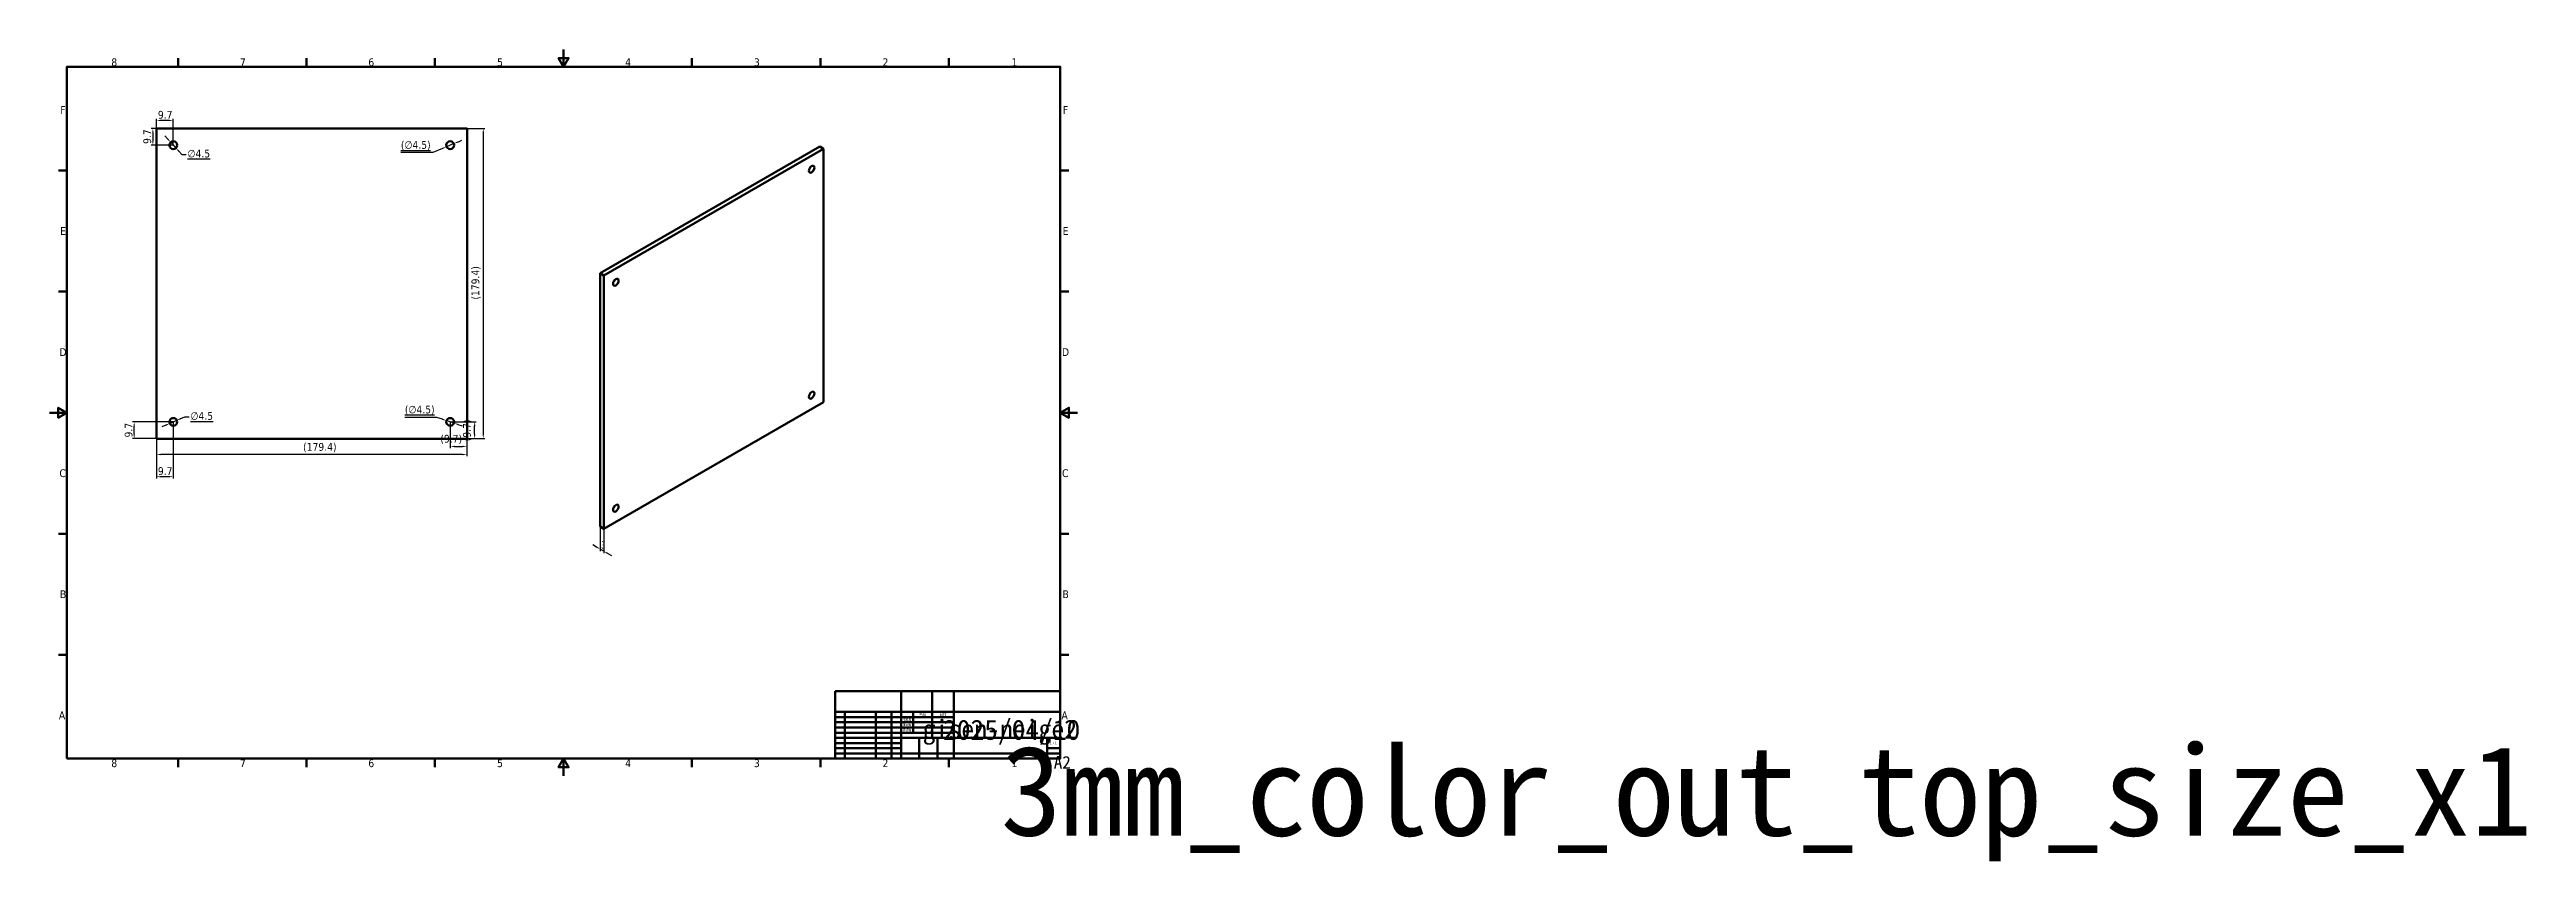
# Model space of a CAD drawing. Header units: millimetres. Extents: x 0 to 1431, y -49 to 420.
import ezdxf
from ezdxf.enums import TextEntityAlignment as Align

# ---------------------------------------------------------------- set-up
doc = ezdxf.new("R2018")
doc.units = ezdxf.units.MM
for name, color, linetype, lineweight in [('Border (ISO)', 7, 'Continuous', 70), ('Dimension (ISO)', 7, 'Continuous', 25), ('Title (ISO)', 7, 'Continuous', 50), ('Visible (ISO)', 7, 'Continuous', 50)]:
    doc.layers.add(name, color=color, linetype=linetype, lineweight=lineweight)
doc.styles.add('Note Text (JIS)', font='tahoma.ttf')
doc.styles.get("Standard").update_dxf_attribs({"font": 'tahoma.ttf'})
doc.styles.add('文字スタイル39', font='tahoma.ttf')
doc.styles.add('文字スタイル41', font='tahoma.ttf')
doc.dimstyles.new('Default (JIS)', dxfattribs={"dimtxt": 4.5, "dimasz": 2.5, "dimexe": 1, "dimexo": 0, "dimgap": 0.8, "dimtad": 1, "dimrnd": 1e-08, "dimdsep": 46, "dimtxsty": 'Note Text (JIS)', "dimcen": 0.09, "dimdle": 10, "dimclrd": 256, "dimclre": 256, "dimclrt": 256, "dimadec": 0, "dimazin": 2, "dimtfac": 0.777778, "dimtmove": 0, "dimatfit": 3, "dimfxl": 1, "dimtolj": 1, "dimtzin": 0, "dimlwd": -1, "dimlwe": -1, "dimarcsym": 0})

# ---------------------------------------------------------------- blocks, each defined once
blk = doc.blocks.new('図面枠 既定の図面枠')
at = {"layer": 'Border (ISO)'}
for p, q in [((74.3, 410), (74.3, 414.9)), ((148.5, 410), (148.5, 414.9)), ((222.7, 410), (222.7, 414.9)), ((371.2, 410), (371.2, 414.9)), ((445.5, 410), (445.5, 414.9)), ((519.7, 410), (519.7, 414.9)), ((10, 350), (5.1, 350)), ((584, 350), (588.9, 350)), ((10, 280), (5.1, 280)), ((584, 280), (588.9, 280)), ((10, 140), (5.1, 140)), ((584, 140), (588.9, 140)), ((10, 70), (5.1, 70)), ((584, 70), (588.9, 70)), ((74.3, 10), (74.3, 5.1)), ((148.5, 10), (148.5, 5.1)), ((222.7, 10), (222.7, 5.1)), ((371.2, 10), (371.2, 5.1)), ((445.5, 10), (445.5, 5.1)), ((519.7, 10), (519.7, 5.1))]:
    blk.add_line(p, q, dxfattribs=at)
at = {"layer": 'Border (ISO)', "flags": 128}
for points in [[(297, 420), (297, 410), (294.1, 415), (299.9, 415), (297, 410)], [(10, 10), (10, 410), (584, 410), (584, 10), (10, 10)], [(0, 210), (10, 210), (5, 212.9), (5, 207.1), (10, 210)], [(594, 210), (584, 210), (589, 212.9), (589, 207.1), (584, 210)], [(297, 0), (297, 10), (294.1, 5), (299.9, 5), (297, 10)]]:
    blk.add_lwpolyline(points, dxfattribs=at)
at = {"layer": 'Border (ISO)', "char_height": 4.5, "attachment_point": 7, "style": 'Note Text (JIS)'}
for s, insert in [('8', (35.7, 410.3)), ('7', (110, 410.4)), ('6', (184.2, 410.3)), ('5', (258.6, 410.3)), ('4', (332.6, 410.4)), ('3', (407, 410.3)), ('2', (481.3, 410.4)), ('1', (555.9, 410.4)), ('F', (6.2, 382.8)), ('F', (585.5, 382.8)), ('E', (6.1, 312.8)), ('E', (585.4, 312.8)), ('D', (5.7, 242.8)), ('D', (585, 242.8)), ('C', (5.7, 172.7)), ('C', (585, 172.7)), ('B', (6, 102.8)), ('B', (585.3, 102.8)), ('A', (5.4, 32.8)), ('A', (584.7, 32.8)), ('8', (35.7, 5)), ('7', (110, 5.1)), ('6', (184.2, 5)), ('5', (258.6, 5)), ('4', (332.6, 5.1)), ('3', (407, 5)), ('2', (481.3, 5.1)), ('1', (555.9, 5.1))]:
    blk.add_mtext(s, dxfattribs=dict(at, insert=insert))
blk = doc.blocks.new('表題欄 JIS')
at = {"layer": 'Title (ISO)'}
for p, q in [((230, 139), (100, 139)), ((100, 139), (100, 100)), ((138, 100), (138, 139)), ((156, 127), (156, 139)), ((168.5, 100), (168.5, 139)), ((230, 100), (230, 139)), ((100, 127), (230, 127)), ((100, 124), (168.5, 124)), ((100, 121), (168.5, 121)), ((168.5, 118), (100, 118)), ((100, 115), (168.5, 115)), ((105.5, 100), (105.5, 127)), ((123.5, 100), (123.5, 127)), ((132.5, 100), (132.5, 127)), ((145, 115), (145, 127)), ((156, 112), (156, 127)), ((138, 112), (100, 112)), ((138, 109), (100, 109)), ((138, 106), (100, 106)), ((230, 103), (100, 103)), ((168.5, 112), (138, 112)), ((148.5, 100), (148.5, 112)), ((159, 100), (159, 112)), ((168.5, 112), (230, 112)), ((222.5, 100), (222.5, 112)), ((222.5, 106), (230, 106)), ((100, 100), (230, 100))]:
    blk.add_line(p, q, dxfattribs=at)
for s, height, style, p in [('確認者', 1.2, '文字スタイル41', (141.5, 119.5)), ('作成者', 1.2, '文字スタイル41', (141.5, 122.5)), ('承認者', 1.2, '文字スタイル41', (141.5, 116.5)), ('1 / 1 ', 1.5, '文字スタイル39', (226.25, 109))]:
    blk.add_text(s, height=height, dxfattribs=dict(at, style=style)).set_placement(p, align=Align.MIDDLE_CENTER)
at = {"layer": 'Title (ISO)', "char_height": 1.5, "attachment_point": 5, "style": 'Note Text (JIS)'}
for s, insert, width in [('\\fTahoma|b0|i0;\\H1.5000;名前', (150.5, 125.5), 10.8457), ('\\fTahoma|b0|i0;\\H1.5000;日付', (162.25, 125.5), 12.2497)]:
    blk.add_mtext(s, dxfattribs=dict(at, insert=insert, width=width))
at = {"layer": 'Title (ISO)', "lineweight": 30, "flags": 104}
for tag, height, p in [('会社', 3.1, (199.25, 133)), ('エンジニアリング承認者', 1.5, (150.5, 116.5)), ('確認者', 1.5, (150.5, 119.5)), ('エンジニアリング_承認日', 1.5, (162.25, 116.5)), ('作成者', 1.5, (150.5, 122.5)), ('確認日', 1.5, (162.25, 119.5)), ('作成日', 1.5, (162.25, 122.5)), ('部品番号', 3.1, (195.5, 107.5)), ('シート_サイズ', 1.2, (226.25, 101.5))]:
    blk.add_attdef(tag, text='', height=height, dxfattribs=at).set_placement(p, align=Align.MIDDLE_CENTER)
blk.add_attdef('タイトル', text='', height=3.1, dxfattribs=at).set_placement((169.5, 126), align=Align.TOP_LEFT)
blk = doc.blocks.new('*D5')
at = {"layer": 'Defpoints', "color": 0, "transparency": 16777216}
for p in [(241.2, 374.4), (241.2, 195), (250.6, 195)]:
    blk.add_point(p, dxfattribs=at)
at = {"layer": 'Dimension (ISO)', "transparency": 16777216}
for p, q in [((241.2, 374.4), (251.6, 374.4)), ((250.6, 371.9), (250.6, 197.5)), ((241.2, 195), (251.6, 195))]:
    blk.add_line(p, q, dxfattribs=at)
for points in [[(250.2, 371.9), (251, 371.9), (250.6, 374.4)], [(250.2, 197.5), (251, 197.5), (250.6, 195)]]:
    blk.add_solid(points, dxfattribs=at)
at = {"layer": 'Dimension (ISO)', "transparency": 16777216, "insert": (243.8, 275.4), "char_height": 4.5, "attachment_point": 1, "rotation": 90, "style": 'Note Text (JIS)'}
blk.add_mtext('\\A1;(179.4)', dxfattribs=at)
blk = doc.blocks.new('*D6')
at = {"layer": 'Defpoints', "color": 0, "transparency": 16777216}
for p in [(61.8, 195), (241.2, 195), (61.8, 185.8)]:
    blk.add_point(p, dxfattribs=at)
at = {"layer": 'Dimension (ISO)', "transparency": 16777216}
for p, q in [((61.8, 195), (61.8, 184.8)), ((241.2, 195), (241.2, 184.8)), ((238.7, 185.8), (64.3, 185.8))]:
    blk.add_line(p, q, dxfattribs=at)
for points in [[(64.3, 186.2), (64.3, 185.4), (61.8, 185.8)], [(238.7, 186.2), (238.7, 185.4), (241.2, 185.8)]]:
    blk.add_solid(points, dxfattribs=at)
at = {"layer": 'Dimension (ISO)', "transparency": 16777216, "insert": (146.5, 192.5), "char_height": 4.5, "attachment_point": 1, "style": 'Note Text (JIS)'}
blk.add_mtext('\\A1;(179.4)', dxfattribs=at)
blk = doc.blocks.new('*D7')
at = {"layer": 'Defpoints', "color": 0, "transparency": 16777216}
for p in [(231.5, 204.7), (241.2, 195), (241.2, 190.5)]:
    blk.add_point(p, dxfattribs=at)
at = {"layer": 'Dimension (ISO)', "transparency": 16777216}
for p, q in [((231.5, 204.7), (231.5, 189.5)), ((234, 190.5), (238.7, 190.5)), ((241.2, 195), (241.2, 189.5))]:
    blk.add_line(p, q, dxfattribs=at)
for points in [[(234, 190.9), (234, 190.1), (231.5, 190.5)], [(238.7, 190.9), (238.7, 190.1), (241.2, 190.5)]]:
    blk.add_solid(points, dxfattribs=at)
at = {"layer": 'Dimension (ISO)', "transparency": 16777216, "insert": (225.8, 197.2), "char_height": 4.5, "attachment_point": 1, "style": 'Note Text (JIS)'}
blk.add_mtext('\\A1;(9.7)', dxfattribs=at)
blk = doc.blocks.new('*D8')
at = {"layer": 'Defpoints', "color": 0, "transparency": 16777216}
for p in [(229.4, 205.4), (233.6, 204)]:
    blk.add_point(p, dxfattribs=at)
at = {"layer": 'Dimension (ISO)', "transparency": 16777216}
for p, q in [((223.7, 207.3), (205.3, 207.3)), ((227, 206.2), (223.7, 207.3)), ((233.6, 204), (229.4, 205.4)), ((236, 203.2), (238.4, 202.4))]:
    blk.add_line(p, q, dxfattribs=at)
for points in [[(227.1, 206.6), (226.9, 205.8), (229.4, 205.4)], [(236.1, 203.6), (235.9, 202.8), (233.6, 204)]]:
    blk.add_solid(points, dxfattribs=at)
at = {"layer": 'Dimension (ISO)', "transparency": 16777216, "insert": (205.3, 214.1), "char_height": 4.5, "attachment_point": 1, "style": 'Note Text (JIS)'}
blk.add_mtext('\\A1;\\L(∅4.5)\\l', dxfattribs=at)
blk = doc.blocks.new('*D9')
at = {"layer": 'Defpoints', "color": 0, "transparency": 16777216}
for p in [(231.5, 204.7), (245.6, 204.7), (241.2, 195)]:
    blk.add_point(p, dxfattribs=at)
at = {"layer": 'Dimension (ISO)', "transparency": 16777216}
for p, q in [((231.5, 204.7), (246.6, 204.7)), ((245.6, 197.5), (245.6, 202.2)), ((241.2, 195), (246.6, 195))]:
    blk.add_line(p, q, dxfattribs=at)
for points in [[(245.2, 202.2), (246.1, 202.2), (245.6, 204.7)], [(245.2, 197.5), (246.1, 197.5), (245.6, 195)]]:
    blk.add_solid(points, dxfattribs=at)
at = {"layer": 'Dimension (ISO)', "transparency": 16777216, "insert": (238.9, 193.5), "char_height": 4.5, "attachment_point": 1, "rotation": 90, "style": 'Note Text (JIS)'}
blk.add_mtext('\\A1;(9.7)', dxfattribs=at)
blk = doc.blocks.new('*D10')
at = {"layer": 'Defpoints', "color": 0, "transparency": 16777216}
for p in [(229.4, 363.8), (233.6, 365.6)]:
    blk.add_point(p, dxfattribs=at)
at = {"layer": 'Dimension (ISO)', "transparency": 16777216}
for p, q in [((221.4, 360.4), (203, 360.4)), ((227.1, 362.8), (221.4, 360.4)), ((233.6, 365.6), (229.4, 363.8)), ((235.9, 366.5), (238.2, 367.5))]:
    blk.add_line(p, q, dxfattribs=at)
for points in [[(227, 363.2), (227.3, 362.5), (229.4, 363.8)], [(235.7, 366.9), (236, 366.2), (233.6, 365.6)]]:
    blk.add_solid(points, dxfattribs=at)
at = {"layer": 'Dimension (ISO)', "transparency": 16777216, "insert": (203, 367.1), "char_height": 4.5, "attachment_point": 1, "style": 'Note Text (JIS)'}
blk.add_mtext('\\A1;\\L(∅4.5)\\l', dxfattribs=at)
blk = doc.blocks.new('*D11')
at = {"layer": 'Defpoints', "color": 0, "transparency": 16777216}
for p in [(61.8, 379), (61.8, 374.4), (71.5, 364.7)]:
    blk.add_point(p, dxfattribs=at)
at = {"layer": 'Dimension (ISO)', "transparency": 16777216}
for p, q in [((61.8, 374.4), (61.8, 380)), ((69, 379), (64.3, 379)), ((71.5, 364.7), (71.5, 380))]:
    blk.add_line(p, q, dxfattribs=at)
for points in [[(64.3, 379.4), (64.3, 378.6), (61.8, 379)], [(69, 379.4), (69, 378.6), (71.5, 379)]]:
    blk.add_solid(points, dxfattribs=at)
at = {"layer": 'Dimension (ISO)', "transparency": 16777216, "insert": (62.6, 384.5), "char_height": 4.5, "attachment_point": 1, "style": 'Note Text (JIS)'}
blk.add_mtext('\\A1;\\fTahoma|b0|i0;9.7\\P', dxfattribs=at)
blk = doc.blocks.new('*D12')
at = {"layer": 'Defpoints', "color": 0, "transparency": 16777216}
for p in [(61.8, 374.4), (59.7, 364.7), (71.5, 364.7)]:
    blk.add_point(p, dxfattribs=at)
at = {"layer": 'Dimension (ISO)', "transparency": 16777216}
for p, q in [((61.8, 374.4), (58.7, 374.4)), ((71.5, 364.7), (58.7, 364.7)), ((59.7, 371.9), (59.7, 367.2))]:
    blk.add_line(p, q, dxfattribs=at)
for points in [[(59.3, 371.9), (60.1, 371.9), (59.7, 374.4)], [(59.3, 367.2), (60.1, 367.2), (59.7, 364.7)]]:
    blk.add_solid(points, dxfattribs=at)
at = {"layer": 'Dimension (ISO)', "transparency": 16777216, "insert": (54.2, 365.4), "char_height": 4.5, "attachment_point": 1, "rotation": 90, "style": 'Note Text (JIS)'}
blk.add_mtext('\\A1;\\fTahoma|b0|i0;9.7\\P', dxfattribs=at)
blk = doc.blocks.new('*D13')
at = {"layer": 'Defpoints', "color": 0, "transparency": 16777216}
for p in [(70, 366.4), (73, 363)]:
    blk.add_point(p, dxfattribs=at)
at = {"layer": 'Dimension (ISO)', "transparency": 16777216}
for p, q in [((68.3, 368.2), (66.6, 370)), ((70, 366.4), (73, 363)), ((74.7, 361.2), (76.4, 359.3)), ((76.4, 359.3), (78.9, 359.3))]:
    blk.add_line(p, q, dxfattribs=at)
for points in [[(68.6, 368.5), (68, 367.9), (70, 366.4)], [(75, 361.5), (74.4, 360.9), (73, 363)]]:
    blk.add_solid(points, dxfattribs=at)
at = {"layer": 'Dimension (ISO)', "transparency": 16777216, "insert": (79.7, 362.1), "char_height": 4.5, "attachment_point": 1, "style": 'Note Text (JIS)'}
blk.add_mtext('\\A1;\\L\\fTahoma|b0|i0;∅4.5\\P\\l', dxfattribs=at)
blk = doc.blocks.new('*D14')
at = {"layer": 'Defpoints', "color": 0, "transparency": 16777216}
for p in [(69.5, 203.8), (73.6, 205.6)]:
    blk.add_point(p, dxfattribs=at)
at = {"layer": 'Dimension (ISO)', "transparency": 16777216}
for p, q in [((67.2, 202.8), (64.9, 201.8)), ((69.5, 203.8), (73.6, 205.6)), ((75.9, 206.6), (78.1, 207.6)), ((78.1, 207.6), (80.6, 207.6))]:
    blk.add_line(p, q, dxfattribs=at)
for points in [[(67, 203.2), (67.3, 202.4), (69.5, 203.8)], [(75.7, 207), (76, 206.2), (73.6, 205.6)]]:
    blk.add_solid(points, dxfattribs=at)
at = {"layer": 'Dimension (ISO)', "transparency": 16777216, "insert": (81.4, 210.4), "char_height": 4.5, "attachment_point": 1, "style": 'Note Text (JIS)'}
blk.add_mtext('\\A1;\\L\\fTahoma|b0|i0;∅4.5\\P\\l', dxfattribs=at)
blk = doc.blocks.new('*D15')
at = {"layer": 'Defpoints', "color": 0, "transparency": 16777216}
for p in [(48.9, 204.7), (71.5, 204.7), (61.8, 195)]:
    blk.add_point(p, dxfattribs=at)
at = {"layer": 'Dimension (ISO)', "transparency": 16777216}
for p, q in [((71.5, 204.7), (47.9, 204.7)), ((48.9, 197.5), (48.9, 202.2)), ((61.8, 195), (47.9, 195))]:
    blk.add_line(p, q, dxfattribs=at)
for points in [[(48.5, 202.2), (49.3, 202.2), (48.9, 204.7)], [(48.5, 197.5), (49.3, 197.5), (48.9, 195)]]:
    blk.add_solid(points, dxfattribs=at)
at = {"layer": 'Dimension (ISO)', "transparency": 16777216, "insert": (43.4, 195.7), "char_height": 4.5, "attachment_point": 1, "rotation": 90, "style": 'Note Text (JIS)'}
blk.add_mtext('\\A1;\\fTahoma|b0|i0;9.7\\P', dxfattribs=at)
blk = doc.blocks.new('*D16')
at = {"layer": 'Defpoints', "color": 0, "transparency": 16777216}
for p in [(71.5, 204.7), (61.8, 195), (61.8, 173)]:
    blk.add_point(p, dxfattribs=at)
at = {"layer": 'Dimension (ISO)', "transparency": 16777216}
for p, q in [((71.5, 204.7), (71.5, 172)), ((61.8, 195), (61.8, 172)), ((69, 173), (64.3, 173))]:
    blk.add_line(p, q, dxfattribs=at)
for points in [[(64.3, 173.4), (64.3, 172.6), (61.8, 173)], [(69, 173.4), (69, 172.6), (71.5, 173)]]:
    blk.add_solid(points, dxfattribs=at)
at = {"layer": 'Dimension (ISO)', "transparency": 16777216, "insert": (62.6, 178.5), "char_height": 4.5, "attachment_point": 1, "style": 'Note Text (JIS)'}
blk.add_mtext('\\A1;9.7', dxfattribs=at)
blk = doc.blocks.new('*D17')
at = {"layer": 'Defpoints', "color": 0, "transparency": 16777216}
for p in [(318.2, 144.1), (318.2, 131.1), (320.3, 142.9)]:
    blk.add_point(p, dxfattribs=at)
at = {"layer": 'Dimension (ISO)', "transparency": 16777216}
for p, q in [((318.2, 144.1), (318.2, 129.9)), ((316, 132.3), (313.9, 133.6)), ((320.3, 129.9), (318.2, 131.1)), ((320.3, 142.9), (320.3, 128.7)), ((322.5, 128.6), (324.7, 127.4))]:
    blk.add_line(p, q, dxfattribs=at)
for points in [[(316.3, 132.7), (315.8, 132), (318.2, 131.1)], [(322.7, 129), (322.3, 128.2), (320.3, 129.9)]]:
    blk.add_solid(points, dxfattribs=at)
at = {"layer": 'Dimension (ISO)', "transparency": 16777216, "insert": (320.7, 135), "char_height": 4.5, "attachment_point": 1, "rotation": 330, "style": 'Note Text (JIS)'}
blk.add_mtext('\\A1;{\\Q-30.000;\\W0.816;\\H0.816x;3}', dxfattribs=at)

msp = doc.modelspace()

# ---------------------------------------------------------------- linework, layer by layer
at = {"layer": 'Visible (ISO)'}
for p, q in [((61.8119, 374.3891), (241.2119, 374.3891)), ((61.8119, 194.9891), (61.8119, 374.3891)), ((241.2119, 374.3891), (241.2119, 194.9891)), ((445.0686, 363.8653), (318.2137, 290.6256)), ((447.19, 362.6406), (320.335, 289.4008)), ((445.0686, 363.8653), (447.19, 362.6406)), ((447.19, 216.1611), (447.19, 362.6406)), ((318.2137, 290.6256), (320.335, 289.4008)), ((318.2137, 290.6256), (318.2137, 144.1461)), ((320.335, 289.4008), (320.335, 142.9213)), ((320.335, 142.9213), (447.19, 216.1611)), ((241.2119, 194.9891), (61.8119, 194.9891)), ((318.2137, 144.1461), (320.335, 142.9213))]:
    msp.add_line(p, q, dxfattribs=at)
for centre in [(71.5119, 364.6891), (231.5119, 364.6891), (71.5119, 204.6891), (231.5119, 204.6891)]:
    msp.add_circle(centre, 2.25, dxfattribs=at)
for centre in [(440.331, 350.7605), (327.1939, 285.4408), (440.331, 220.1211), (327.1939, 154.8014)]:
    msp.add_ellipse(centre, major_axis=(1.125, 1.9486), ratio=0.577350269, dxfattribs=at)
for centre in [(438.2097, 351.9853), (325.0726, 286.6656), (438.2097, 221.3458), (325.0726, 156.0261)]:
    msp.add_ellipse(centre, major_axis=(-1.125, -1.9486), ratio=0.577350269, start_param=1.230959417, end_param=1.910633236, dxfattribs=at)

# ---------------------------------------------------------------- block references
msp.add_blockref('図面枠 既定の図面枠', (0, 0))
ref = msp.add_blockref('表題欄 JIS', (354, -90))
lines = msp.add_mtext('3mm_color_out_top_size_x1', dxfattribs={"layer": 'Title (ISO)', "insert": (549.5, 17.5), "char_height": 52.041908, "attachment_point": 1})
ref.add_attrib('部品番号', '', (549.5, 17.5), dxfattribs={"flags": 104}).embed_mtext(lines)
lines = msp.add_mtext('2025/04/10', dxfattribs={"layer": 'Title (ISO)', "insert": (516.25, 32.5), "char_height": 11.65799, "attachment_point": 1})
ref.add_attrib('作成日', '', (516.25, 32.5), dxfattribs={"flags": 104}).embed_mtext(lines)
lines = msp.add_mtext('gisen-neige2', dxfattribs={"layer": 'Title (ISO)', "insert": (504.5, 32.5), "char_height": 10.929725, "attachment_point": 1})
ref.add_attrib('作成者', '', (504.5, 32.5), dxfattribs={"flags": 104}).embed_mtext(lines)
lines = msp.add_mtext('A2', dxfattribs={"layer": 'Title (ISO)', "insert": (580.25, 11.5), "char_height": 7.23794, "attachment_point": 1})
ref.add_attrib('シート_サイズ', '', (580.25, 11.5), dxfattribs={"flags": 104}).embed_mtext(lines)

# ---------------------------------------------------------------- dimensions: what is measured, and where the dimension line sits
at = {"layer": 'Dimension (ISO)'}
for base, p1, p2, angle, text, override, picture, middle in [((59.6924, 364.6891), (61.8119, 374.3891), (71.5119, 364.6891), 270, '\\fTahoma|b0|i0;<>\\P', {"dimgap": 0.8, "dimdec": 2, "dimtol": 0, "dimlim": 0, "dimtp": 0, "dimtm": 0, "dimtdec": 2, "dimtofl": 0, "dimatfit": 1, "dimtvp": -0.25}, '*D12', (59.6924, 369.5391)), ((250.592, 194.9891), (241.2119, 374.3891), (241.2119, 194.9891), 90, '(<>)', {"dimgap": 0.8, "dimdec": 2, "dimtol": 0, "dimlim": 0, "dimtp": 0, "dimtm": 0, "dimtdec": 2, "dimtofl": 0, "dimatfit": 1}, '*D5', (250.592, 285.1624)), ((48.8699, 204.6891), (61.8119, 194.9891), (71.5119, 204.6891), 90, '\\fTahoma|b0|i0;<>\\P', {"dimgap": 0.8, "dimdec": 2, "dimtol": 0, "dimlim": 0, "dimtp": 0, "dimtm": 0, "dimtdec": 2, "dimtofl": 0, "dimatfit": 1, "dimtvp": -0.25}, '*D15', (48.8699, 199.8391)), ((245.6394, 204.6891), (241.2119, 194.9891), (231.5119, 204.6891), 270, '(<>)', {"dimgap": 0.8, "dimdec": 2, "dimtol": 0, "dimlim": 0, "dimtp": 0, "dimtm": 0, "dimtdec": 2, "dimtofl": 0, "dimatfit": 1}, '*D9', (245.6394, 199.8391)), ((318.2137, 131.0821), (320.335, 142.9213), (318.2137, 144.1461), 330, '{\\Q-30.000;\\W0.816;\\H0.816x;<>}', {"dimgap": 0.8, "dimdec": 2, "dimlfac": 1.224745, "dimtol": 0, "dimlim": 0, "dimtp": 0, "dimtm": 0, "dimtdec": 2, "dimtofl": 1, "dimatfit": 1}, '*D17', (319.2743, 130.4698))]:
    dim = msp.add_linear_dim(base=base, p1=p1, p2=p2, angle=angle, text=text, dimstyle='Default (JIS)', override=override, dxfattribs=at)
    dim.commit()
    dim.dimension.update_dxf_attribs({"geometry": picture, "text_midpoint": middle, "dimtype": 160})
for base, p1, p2, text, override, picture, middle in [((61.8119, 378.9932), (71.5119, 364.6891), (61.8119, 374.3891), '\\fTahoma|b0|i0;<>\\P', {"dimgap": 0.8, "dimdec": 2, "dimtol": 0, "dimlim": 0, "dimtp": 0, "dimtm": 0, "dimtdec": 2, "dimtofl": 0, "dimatfit": 1, "dimtvp": -0.25}, '*D11', (66.6619, 378.9932)), ((241.2119, 190.4998), (231.5119, 204.6891), (241.2119, 194.9891), '(<>)', {"dimgap": 0.8, "dimdec": 2, "dimtol": 0, "dimlim": 0, "dimtp": 0, "dimtm": 0, "dimtdec": 2, "dimtofl": 0, "dimatfit": 1}, '*D7', (232.1329, 190.4998)), ((61.8119, 185.7667), (241.2119, 194.9891), (61.8119, 194.9891), '(<>)', {"dimgap": 0.8, "dimdec": 2, "dimtol": 0, "dimlim": 0, "dimtp": 0, "dimtm": 0, "dimtdec": 2, "dimtofl": 0, "dimatfit": 1}, '*D6', (156.2451, 185.7667))]:
    dim = msp.add_linear_dim(base=base, p1=p1, p2=p2, text=text, dimstyle='Default (JIS)', override=override, dxfattribs=at)
    dim.commit()
    dim.dimension.update_dxf_attribs({"geometry": picture, "text_midpoint": middle, "dimtype": 160})
for p1, p2, text, override, picture, middle in [((69.9962, 366.3519), (73.0277, 363.0262), '\\L\\fTahoma|b0|i0;<>\\P\\l', {"dimgap": 0.8, "dimtad": 0, "dimtih": 1, "dimtoh": 1, "dimdec": 2, "dimlfac": 1, "dimtol": 0, "dimlim": 0, "dimtp": 0, "dimtm": 0, "dimtdec": 2, "dimatfit": 2, "dimtvp": 0}, '*D13', (86.1675, 359.3311)), ((233.5846, 365.5647), (229.4393, 363.8134), '\\L(<>)\\l', {"dimgap": 0.8, "dimtih": 1, "dimtoh": 1, "dimdec": 2, "dimlfac": 1, "dimtol": 0, "dimlim": 0, "dimtp": 0, "dimtm": 0, "dimtdec": 2, "dimatfit": 2}, '*D10', (211.7548, 360.3994)), ((69.4528, 203.7821), (73.571, 205.596), '\\L\\fTahoma|b0|i0;<>\\P\\l', {"dimgap": 0.8, "dimtad": 0, "dimtih": 1, "dimtoh": 1, "dimdec": 2, "dimlfac": 1, "dimtol": 0, "dimlim": 0, "dimtp": 0, "dimtm": 0, "dimtdec": 2, "dimatfit": 2, "dimtvp": 0}, '*D14', (87.9183, 207.6116)), ((233.6456, 203.9749), (229.3783, 205.4032), '\\L(<>)\\l', {"dimgap": 0.8, "dimtih": 1, "dimtoh": 1, "dimdec": 2, "dimlfac": 1, "dimtol": 0, "dimlim": 0, "dimtp": 0, "dimtm": 0, "dimtdec": 2, "dimatfit": 2}, '*D8', (214.0737, 207.3113))]:
    dim = msp.add_diameter_dim_2p(p1=p1, p2=p2, text=text, dimstyle='Default (JIS)', override=override, dxfattribs=at)
    dim.commit()
    dim.dimension.update_dxf_attribs({"geometry": picture, "text_midpoint": middle, "dimtype": 163})
dim = msp.add_linear_dim(base=(61.8119, 172.9891), p1=(71.5119, 204.6891), p2=(61.8119, 194.9891), dimstyle='Default (JIS)', override={"dimgap": 0.8, "dimdec": 2, "dimtol": 0, "dimlim": 0, "dimtp": 0, "dimtm": 0, "dimtdec": 2, "dimtofl": 0, "dimatfit": 1}, dxfattribs=at)
dim.commit()
dim.dimension.update_dxf_attribs({"geometry": '*D16', "text_midpoint": (66.6619, 172.9891), "dimtype": 160})

doc.saveas('drawing.dxf')
